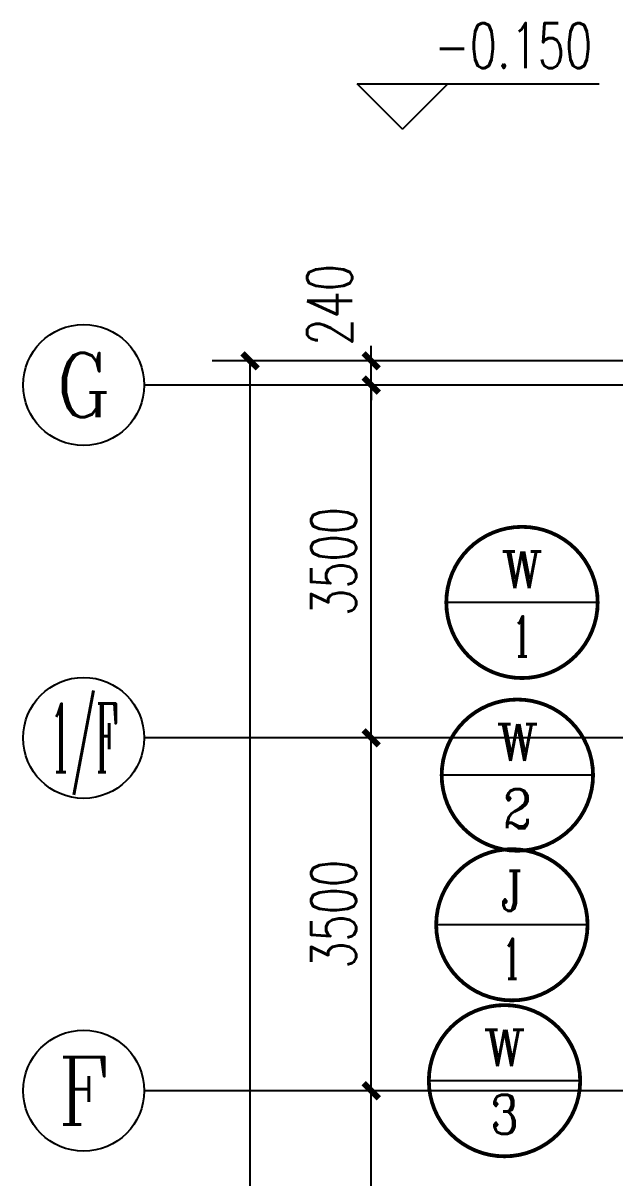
# Model space of a CAD drawing. Header units: millimetres. Extents: x 418357 to 841680, y 53918 to 109839.
# Drawn here: x 418356.66 to 418362.52, y 55149.1 to 55160.55 of the extents above; entities that cross this region are included whole.
import ezdxf
from ezdxf.enums import TextEntityAlignment as Align

# ---------------------------------------------------------------- set-up
doc = ezdxf.new("R2010")
doc.units = ezdxf.units.MM
for name, color, linetype in [('AXIS', 171, 'Continuous'), ('AXIS_TEXT', 7, 'Continuous'), ('DIM_ELEV', 171, 'Continuous'), ('DIM_消防', 3, 'Continuous'), ('PUB_TEXT', 7, 'Continuous')]:
    doc.layers.add(name, color=color, linetype=linetype)
doc.styles.add('_TCH_AXIS', font='COMPLEX', dxfattribs={"bigfont": 'GBCBIG'})
doc.styles.add('_TCH_DIM', font='SIMPLEX', dxfattribs={"bigfont": 'GBCBIG'})
doc.styles.add('_TCH_DIM_T3', font='SIMPLEX', dxfattribs={"width": 0.705882, "bigfont": 'GBCBIG'})
doc.styles.add('_TWT_CIRCLE', font='COMPLEX', dxfattribs={"width": 1.1, "height": 3, "bigfont": 'HZTXT'})
doc.styles.add('COMPLEX', font='COMPLEX')
doc.dimstyles.new('_TCH_ARCH&&150', dxfattribs={"dimtxt": 446.25, "dimasz": 150, "dimexe": 375, "dimexo": 450, "dimgap": 150, "dimtad": 1, "dimdec": 0, "dimzin": 0, "dimdsep": 46, "dimtxsty": '_TCH_DIM_T3', "dimblk": 'ARCHTICK', "dimcen": 0.09, "dimclrt": 7, "dimazin": 2, "dimtfac": 1, "dimtdec": 0, "dimtix": 1, "dimtmove": 2, "dimatfit": 3, "dimfxl": 0, "dimtolj": 1, "dimtzin": 0, "dimarcsym": 0})

# ---------------------------------------------------------------- blocks, each defined once
blk = doc.blocks.new('_AXISO')
blk.add_circle((0, 0), 0.5)
at = {"layer": 'AXIS_TEXT', "style": 'COMPLEX', "width": 1.041667}
blk.add_attdef('A', text='', height=0.56, dxfattribs=at).set_placement((-0.25, -0.28), (0.25, -0.28), align=Align.FIT)
blk = doc.blocks.new('_ArchTick')
at = {"color": 0, "linetype": 'ByBlock', "const_width": 0.4}
blk.add_lwpolyline([(-0.5, -0.5), (0.5, 0.5)], dxfattribs=at)
blk = doc.blocks.new('*D275')
at = {"layer": 'AXIS', "color": 0, "lineweight": -2}
for p, q in [((437584, 107837), (432709, 107837)), ((433084, 65357), (433084, 107837)), ((437584, 65357), (432709, 65357))]:
    blk.add_line(p, q, dxfattribs=at)
at = {"layer": 'Defpoints', "color": 0, "lineweight": -2}
for p in [(433084, 107837), (438034, 107837), (438034, 65357)]:
    blk.add_point(p, dxfattribs=at)
at = {"layer": 'AXIS', "color": 0, "lineweight": -2, "xscale": 150, "yscale": 150, "zscale": 150}
for p, rotation in [((433084, 107837), 90), ((433084, 65357), 270)]:
    blk.add_blockref('_ArchTick', p, dxfattribs=dict(at, rotation=rotation))
at = {"layer": 'AXIS', "color": 7, "insert": (432711, 86597), "char_height": 446.2, "attachment_point": 5, "rotation": 90, "style": '_TCH_DIM_T3'}
blk.add_mtext('\\A1;42480', dxfattribs=at)
blk = doc.blocks.new('*D281')
at = {"layer": 'AXIS', "color": 0, "lineweight": -2}
for p, q in [((437584, 100597), (433909, 100597)), ((434284, 93597), (434284, 100597)), ((437584, 93597), (433909, 93597))]:
    blk.add_line(p, q, dxfattribs=at)
at = {"layer": 'Defpoints', "color": 0, "lineweight": -2}
for p in [(434284, 100597), (438034, 100597), (438034, 93597)]:
    blk.add_point(p, dxfattribs=at)
at = {"layer": 'AXIS', "color": 0, "lineweight": -2, "xscale": 150, "yscale": 150, "zscale": 150}
for p, rotation in [((434284, 100597), 90), ((434284, 93597), 270)]:
    blk.add_blockref('_ArchTick', p, dxfattribs=dict(at, rotation=rotation))
at = {"layer": 'AXIS', "color": 7, "insert": (433911, 97097), "char_height": 446.2, "attachment_point": 5, "rotation": 90, "style": '_TCH_DIM_T3'}
blk.add_mtext('\\A1;7000', dxfattribs=at)
blk = doc.blocks.new('*D282')
at = {"layer": 'AXIS', "color": 0, "lineweight": -2}
for p, q in [((437584, 104097), (433909, 104097)), ((434284, 100597), (434284, 104097)), ((437584, 100597), (433909, 100597))]:
    blk.add_line(p, q, dxfattribs=at)
at = {"layer": 'Defpoints', "color": 0, "lineweight": -2}
for p in [(434284, 104097), (438034, 104097), (438034, 100597)]:
    blk.add_point(p, dxfattribs=at)
at = {"layer": 'AXIS', "color": 0, "lineweight": -2, "xscale": 150, "yscale": 150, "zscale": 150}
for p, rotation in [((434284, 104097), 90), ((434284, 100597), 270)]:
    blk.add_blockref('_ArchTick', p, dxfattribs=dict(at, rotation=rotation))
at = {"layer": 'AXIS', "color": 7, "insert": (433911, 102347), "char_height": 446.2, "attachment_point": 5, "rotation": 90, "style": '_TCH_DIM_T3'}
blk.add_mtext('\\A1;3500', dxfattribs=at)
blk = doc.blocks.new('*D283')
at = {"layer": 'AXIS', "color": 0, "lineweight": -2}
for p, q in [((437584, 107597), (433909, 107597)), ((434284, 104097), (434284, 107597)), ((437584, 104097), (433909, 104097))]:
    blk.add_line(p, q, dxfattribs=at)
at = {"layer": 'Defpoints', "color": 0, "lineweight": -2}
for p in [(434284, 107597), (438034, 107597), (438034, 104097)]:
    blk.add_point(p, dxfattribs=at)
at = {"layer": 'AXIS', "color": 0, "lineweight": -2, "xscale": 150, "yscale": 150, "zscale": 150}
for p, rotation in [((434284, 107597), 90), ((434284, 104097), 270)]:
    blk.add_blockref('_ArchTick', p, dxfattribs=dict(at, rotation=rotation))
at = {"layer": 'AXIS', "color": 7, "insert": (433911, 105847), "char_height": 446.2, "attachment_point": 5, "rotation": 90, "style": '_TCH_DIM_T3'}
blk.add_mtext('\\A1;3500', dxfattribs=at)
blk = doc.blocks.new('*D284')
at = {"layer": 'AXIS', "color": 0, "lineweight": -2}
for p, q in [((434284, 107837), (434284, 107987)), ((437584, 107837), (433909, 107837)), ((434284, 107597), (434284, 107837)), ((437584, 107597), (433909, 107597)), ((434284, 107597), (434284, 107447))]:
    blk.add_line(p, q, dxfattribs=at)
at = {"layer": 'Defpoints', "color": 0, "lineweight": -2}
for p in [(434284, 107837), (438034, 107837), (438034, 107597)]:
    blk.add_point(p, dxfattribs=at)
at = {"layer": 'AXIS', "color": 0, "lineweight": -2, "xscale": 150, "yscale": 150, "zscale": 150}
for p, rotation in [((434284, 107837), 270), ((434284, 107597), 90)]:
    blk.add_blockref('_ArchTick', p, dxfattribs=dict(at, rotation=rotation))
at = {"layer": 'AXIS', "color": 7, "insert": (433872, 108392), "char_height": 446.2, "attachment_point": 5, "rotation": 90, "style": '_TCH_DIM_T3'}
blk.add_mtext('\\A1;240', dxfattribs=at)
blk = doc.blocks.new('1325346')
at = {"layer": 'AXIS', "lineweight": -2}
for p, q in [((438034.4, 107597.2), (432034.4, 107597.2)), ((438034.4, 104097.2), (432034.4, 104097.2)), ((438034.4, 100597.2), (432034.4, 100597.2))]:
    blk.add_line(p, q, dxfattribs=at)
at = {"layer": 'DIM_ELEV', "lineweight": -2}
for p, q in [((434594.2, 110133.4), (434144.2, 110583.4)), ((434144.2, 110583.4), (436543.7, 110583.4)), ((434594.2, 110133.4), (435044.2, 110583.4))]:
    blk.add_line(p, q, dxfattribs=at)
at = {"layer": 'DIM_消防', "lineweight": -2}
for p, q in [((436528.4, 105440.5), (435028.4, 105440.5)), ((436482.6, 103727.6), (434982.6, 103727.6)), ((436428, 102243.1), (434928, 102243.1)), ((436355.1, 100696.4), (434855.1, 100696.4))]:
    blk.add_line(p, q, dxfattribs=at)
at = {"layer": 'DIM_消防', "lineweight": -2, "const_width": 37.5}
for points in [[(436528.4, 105440.5, 1), (435028.4, 105440.5, 1)], [(436482.6, 103727.6, 1), (434982.6, 103727.6, 1)], [(436428, 102243.1, 1), (434928, 102243.1, 1)], [(436355.1, 100696.4, 1), (434855.1, 100696.4, 1)]]:
    blk.add_lwpolyline(points, format="xyb", close=True, dxfattribs=at)
at = {"layer": 'AXIS'}
ref = blk.add_blockref('_AXISO', (431434.4, 107597.2), dxfattribs=dict(at, xscale=1200, yscale=1200, zscale=1200))
ref.add_attrib('A', 'G', dxfattribs={"layer": 'AXIS_TEXT', "height": 637.8, "style": '_TCH_AXIS'}).set_placement((431161.1, 107278.3), (431707.7, 107278.3), align=Align.FIT)
ref = blk.add_blockref('_AXISO', (431434.4, 104097.2), dxfattribs=dict(at, xscale=1200, yscale=1200, zscale=1200))
ref.add_attrib('A', '1/F', dxfattribs={"layer": 'AXIS_TEXT', "height": 678.82, "style": '_TCH_AXIS', "width": 0.396226}).set_placement((431095, 103757.8), (431773.8, 103757.8), align=Align.FIT)
ref = blk.add_blockref('_AXISO', (431434.4, 100597.2), dxfattribs=dict(at, xscale=1200, yscale=1200, zscale=1200))
ref.add_attrib('A', 'F', dxfattribs={"layer": 'AXIS_TEXT', "height": 668.2, "style": '_TCH_AXIS'}).set_placement((431179.9, 100263.1), (431688.9, 100263.1), align=Align.FIT)
at = {"layer": 'DIM_消防', "color": 7, "lineweight": -2, "style": '_TWT_CIRCLE'}
for s, height, p, p2 in [('W', 362.4, (435569.6, 105583.7), (435987.2, 105583.7)), ('1', 400, (435684.1, 104902.9), (435872.7, 104902.9)), ('W', 362.4, (435523.8, 103870.8), (435941.4, 103870.8)), ('2', 388.1, (435590.3, 103200.2), (435874.9, 103200.2)), ('J', 395.7, (435564, 102381.3), (435792, 102381.3)), ('1', 400, (435583.7, 101705.5), (435772.3, 101705.5)), ('W', 362.4, (435396.3, 100839.6), (435813.9, 100839.6)), ('3', 388.1, (435462.8, 100169), (435747.4, 100169))]:
    blk.add_text(s, height=height, dxfattribs=at).set_placement(p, p2, align=Align.FIT)
at = {"layer": 'PUB_TEXT', "lineweight": -2, "style": '_TCH_DIM', "width": 0.705882}
blk.add_text('-0.150', height=446.25, dxfattribs=at).set_placement((434908.7, 110740.9))
at = {"layer": 'AXIS'}
dim = blk.add_linear_dim(base=(434284.4, 107837.2), p1=(438034.4, 107597.2), p2=(438034.4, 107837.2), angle=90, dimstyle='_TCH_ARCH&&150', dxfattribs=at)
dim.commit()
dim.dimension.update_dxf_attribs({"geometry": '*D284', "text_midpoint": (433871.9, 108392.2), "dimtype": 161})
for p1, p2, distance, picture, middle in [((438034.4, 65357.2), (438034.4, 107837.2), 4950, '*D275', (432711.3, 86597.2)), ((438034.4, 104097.2), (438034.4, 107597.2), 3750, '*D283', (433911.3, 105847.2)), ((438034.4, 100597.2), (438034.4, 104097.2), 3750, '*D282', (433911.3, 102347.2)), ((438034.4, 93597.2), (438034.4, 100597.2), 3750, '*D281', (433911.3, 97097.2))]:
    dim = blk.add_aligned_dim(p1=p1, p2=p2, distance=distance, dimstyle='_TCH_ARCH&&150', dxfattribs=at)
    dim.commit()
    dim.dimension.update_dxf_attribs({"geometry": picture, "text_midpoint": middle})

msp = doc.modelspace()

# ---------------------------------------------------------------- block references
at = {"layer": 'Defpoints', "lineweight": -2, "xscale": 0.001, "yscale": 0.001, "zscale": 0.001}
msp.add_blockref('1325346', (417925.824, 55049.363), dxfattribs=at)

doc.saveas('drawing.dxf')
